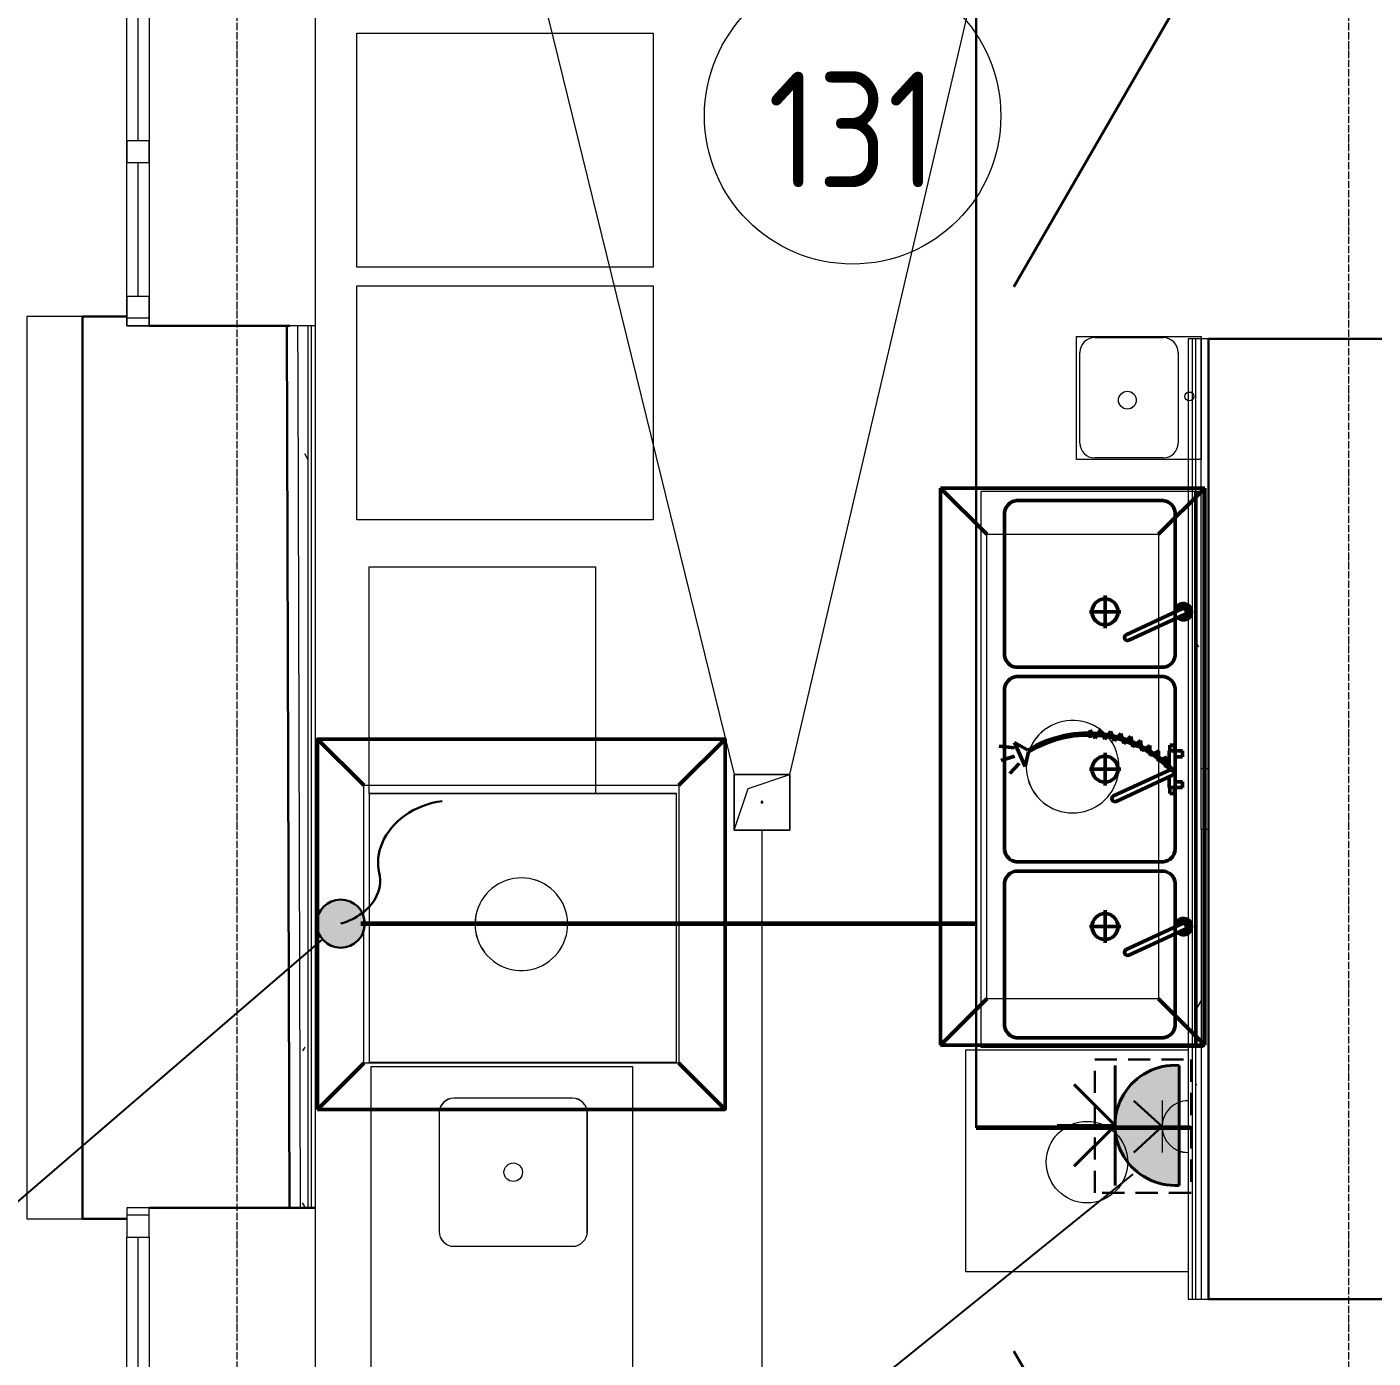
# Model space of a CAD drawing. Header units: millimetres. Extents: x -32 to 417638015, y -35 to 175284279.
# Drawn here: x 214976 to 218610, y 78921 to 82515 of the extents above; entities that cross this region are included whole.
import ezdxf
from ezdxf import colors
from ezdxf.entities.mleader import LeaderData, LeaderLine
from ezdxf.enums import TextEntityAlignment as Align
from ezdxf.math import Vec2, Vec3

# ---------------------------------------------------------------- set-up
doc = ezdxf.new("R2010")
doc.units = ezdxf.units.MM
doc.linetypes.add('ADSK_Линия сетки', pattern=[25, 20, -2.5, 0, -2.5])
doc.linetypes.add('ADSK_Штрих_ш3 п1_5', pattern=[4.5, 3, -1.5])
for name, color, linetype, lineweight in [('_ Окна', 7, 'Continuous', 9), ('_ЭМ_гофра', 5, 'Continuous', 60), ('_ЭМ_ТХ_пищеблок', 7, 'Continuous', 30), ('Аннотация', 7, 'Continuous', 18), ('Атрибут', 7, 'Continuous', 5), ('Двери', 7, 'Continuous', 9), ('Обобщенные модели', 7, 'Continuous', 18), ('Оборудование', 7, 'Continuous', 18), ('Окна', 7, 'Continuous', 9), ('Оси', 253, 'Continuous', 9), ('Перекрытие', 7, 'Continuous', 18), ('Стены внутренние', 7, 'Continuous', 18), ('Стены несущие', 7, 'Continuous', 30), ('Стены отделка', 7, 'Continuous', 30), ('Стены штриховка', 7, 'Continuous', 9), ('ТХ_розетки', 3, 'Continuous', 13), ('ШТРИХОВКА', 252, 'Continuous', 15), ('ЭМ', 5, 'Continuous', 40), ('ЭМ_Лоток 1_2', 162, 'Continuous', 30), ('ЭО', 94, 'Continuous', 30), ('ЭОМ_Кабельный вывод', 1, 'Continuous', 35)]:
    doc.layers.add(name, color=color, linetype=linetype, lineweight=lineweight)
for name, color, linetype in [('_ЭМ_Надписи', 7, 'Continuous'), ('PDF __ЭМ_Надписи', 7, 'Continuous'), ('ЭОМ_Лотки рабочие', 5, 'Continuous')]:
    doc.layers.add(name, color=color, linetype=linetype)
doc.layers.add('Линии', color=7, linetype='Continuous', lineweight=9, true_color=0x00a600)
doc.styles.add('GOST Common', font='GOST_Common.ttf', dxfattribs={"width": 0.9, "height": 350})
doc.styles.add('ISOCPEUR', font='isocpeur.ttf', dxfattribs={"width": 0.85, "height": 275})
doc.styles.add('ЭОМ', font='isocpeur.ttf', dxfattribs={"width": 0.85, "height": 250})
doc.linetypes.add('Cable in the tray', pattern='A,5,[130,ltypeshp.shx,S=1,R=0,X=0,Y=0],1.5,[130,ltypeshp.shx,S=1.5,R=90,X=0,Y=-1],1,[130,ltypeshp.shx,S=1,R=0,X=0.5,Y=0],5', length=12.5)
pattern_1 = [(0, (557.2, 188.9), (406.4, 101.6), [33.528, -271.272, 33.528, -271.272, -1625.6]), (0, (557.2, 188.9), (406.4, 101.6), [-609.6, 33.528, -576.072, 33.528, -271.272, -711.2]), (0, (557.2, 188.9), (406.4, 101.6), [-1524, 33.528, -169.672, 33.528, -474.472]), (120, (709.6, 239.7), (-291.18818, 301.15272), [33.528, -271.272, 33.528, -271.272, -1625.6]), (120, (709.6, 239.7), (-291.18818, 301.15272), [-609.6, 33.528, -576.072, 33.528, -271.272, -711.2]), (120, (709.6, 239.7), (-291.18818, 301.15272), [-1524, 33.528, -169.672, 33.528, -474.472]), (240, (760.4, 442.9), (-115.21182, -402.75272), [33.528, -271.272, 33.528, -271.272, -1625.6]), (240, (760.4, 442.9), (-115.21182, -402.75272), [-609.6, 33.528, -576.072, 33.528, -271.272, -711.2]), (240, (760.4, 442.9), (-115.21182, -402.75272), [-1524, 33.528, -169.672, 33.528, -474.472])]

# ---------------------------------------------------------------- blocks, each defined once
blk = doc.blocks.new('_ЭМ_ТХ_Пищеблок')
at = {"layer": 'Оборудование', "color": 8}
for p, q in [((52672.7, 32885.3), (53472.7, 32885.3)), ((52672.7, 32253.3), (52672.7, 32885.3)), ((53472.7, 32885.3), (53472.7, 32253.3)), ((53472.7, 32253.3), (52672.7, 32253.3)), ((52672.7, 32203.2), (53472.7, 32203.2)), ((52672.7, 31571.2), (52672.7, 32203.2)), ((53472.7, 32203.2), (53472.7, 31571.2)), ((54614.8, 31734.4), (54614.8, 32066.4)), ((54614.8, 32066.4), (54951.8, 32066.4)), ((54664.3, 32063.3), (54849.3, 32063.3)), ((54951.8, 32066.4), (54951.8, 31734.4)), ((54624.3, 31778.3), (54624.3, 32023.3)), ((54889.3, 32023.3), (54889.3, 31778.3)), ((54951.8, 31734.4), (54614.8, 31734.4)), ((54849.3, 31738.3), (54664.3, 31738.3)), ((54957.2, 31648), (54357.2, 31648)), ((54357.2, 31648), (54357.2, 30148)), ((54957.2, 30148), (54957.2, 31648)), ((53472.7, 31571.2), (52672.7, 31571.2)), ((54372.8, 30277.7), (54372.8, 31532.1)), ((54372.8, 31532.1), (54836.5, 31532.1)), ((54836.5, 31532.1), (54836.5, 30277.7)), ((52705.7, 30831.9), (52705.7, 31443.9)), ((52705.7, 31443.9), (53316.7, 31443.9)), ((53316.7, 31443.9), (53316.7, 30831.9)), ((54599.3, 31029.8), (54588.6, 31028.9)), ((54610, 31029.8), (54599.3, 31029.8)), ((54620.8, 31028.9), (54610, 31029.8)), ((54521.2, 30997.9), (54513.5, 30990.4)), ((54529.5, 31004.8), (54521.2, 30997.9)), ((54538.3, 31010.9), (54529.5, 31004.8)), ((54547.7, 31016.2), (54538.3, 31010.9)), ((54557.5, 31020.6), (54547.7, 31016.2)), ((54567.6, 31024.3), (54557.5, 31020.6)), ((54578, 31027), (54567.6, 31024.3)), ((54588.6, 31028.9), (54578, 31027)), ((54631.4, 31027), (54620.8, 31028.9)), ((54641.8, 31024.3), (54631.4, 31027)), ((54651.9, 31020.6), (54641.8, 31024.3)), ((54661.7, 31016.2), (54651.9, 31020.6)), ((54671, 31010.9), (54661.7, 31016.2)), ((54679.9, 31004.8), (54671, 31010.9)), ((54688.2, 30997.9), (54679.9, 31004.8)), ((54695.9, 30990.4), (54688.2, 30997.9)), ((54494.7, 30964.3), (54490, 30954.6)), ((54500.2, 30973.5), (54494.7, 30964.3)), ((54506.5, 30982.2), (54500.2, 30973.5)), ((54513.5, 30990.4), (54506.5, 30982.2)), ((54702.9, 30982.2), (54695.9, 30990.4)), ((54709.2, 30973.5), (54702.9, 30982.2)), ((54714.7, 30964.3), (54709.2, 30973.5)), ((54719.4, 30954.6), (54714.7, 30964.3)), ((54481.1, 30923.7), (54479.9, 30913)), ((54483.2, 30934.2), (54481.1, 30923.7)), ((54486.1, 30944.6), (54483.2, 30934.2)), ((54490, 30954.6), (54486.1, 30944.6)), ((54723.2, 30944.6), (54719.4, 30954.6)), ((54726.2, 30934.2), (54723.2, 30944.6)), ((54728.3, 30923.7), (54726.2, 30934.2)), ((54729.4, 30913), (54728.3, 30923.7)), ((54479.9, 30913), (54479.7, 30902.2)), ((54479.7, 30902.2), (54480.4, 30891.5)), ((54480.4, 30891.5), (54482, 30880.9)), ((54727.3, 30880.9), (54728.9, 30891.5)), ((54728.9, 30891.5), (54729.6, 30902.2)), ((54729.6, 30902.2), (54729.4, 30913)), ((54482, 30880.9), (54484.5, 30870.4)), ((54484.5, 30870.4), (54487.9, 30860.2)), ((54487.9, 30860.2), (54492.2, 30850.3)), ((54492.2, 30850.3), (54497.3, 30840.9)), ((54712, 30840.9), (54717.1, 30850.3)), ((54717.1, 30850.3), (54721.4, 30860.2)), ((54721.4, 30860.2), (54724.8, 30870.4)), ((54724.8, 30870.4), (54727.3, 30880.9)), ((52705.7, 30831.9), (52705.7, 30106.9)), ((53535.7, 30831.9), (52705.7, 30831.9)), ((53316.7, 30831.9), (52705.7, 30831.9)), ((53535.7, 30106.9), (53535.7, 30831.9)), ((54497.3, 30840.9), (54503.2, 30831.9)), ((54503.2, 30831.9), (54509.9, 30823.4)), ((54509.9, 30823.4), (54517.2, 30815.6)), ((54517.2, 30815.6), (54525.2, 30808.4)), ((54684.1, 30808.4), (54692.1, 30815.6)), ((54692.1, 30815.6), (54699.5, 30823.4)), ((54699.5, 30823.4), (54706.1, 30831.9)), ((54706.1, 30831.9), (54712, 30840.9)), ((54525.2, 30808.4), (54533.8, 30801.9)), ((54533.8, 30801.9), (54542.9, 30796.2)), ((54542.9, 30796.2), (54552.5, 30791.3)), ((54552.5, 30791.3), (54562.5, 30787.2)), ((54562.5, 30787.2), (54572.8, 30784.1)), ((54572.8, 30784.1), (54583.3, 30781.8)), ((54583.3, 30781.8), (54593.9, 30780.4)), ((54593.9, 30780.4), (54604.7, 30779.9)), ((54604.7, 30779.9), (54615.4, 30780.4)), ((54615.4, 30780.4), (54626.1, 30781.8)), ((54626.1, 30781.8), (54636.6, 30784.1)), ((54636.6, 30784.1), (54646.9, 30787.2)), ((54646.9, 30787.2), (54656.8, 30791.3)), ((54656.8, 30791.3), (54666.4, 30796.2)), ((54666.4, 30796.2), (54675.5, 30801.9)), ((54675.5, 30801.9), (54684.1, 30808.4)), ((54836.5, 30277.7), (54372.8, 30277.7)), ((54316.3, 29540.7), (54316.3, 30140.7)), ((54316.3, 30140.7), (54916.3, 30140.7)), ((54357.2, 30148), (54957.2, 30148)), ((54916.3, 30140.7), (54916.3, 29540.7)), ((52705.7, 30106.9), (53535.7, 30106.9)), ((53254.9, 30009.8), (52934.9, 30009.8)), ((52894.9, 29969.8), (52894.9, 29649.8)), ((53294.9, 29649.8), (53294.9, 29969.8)), ((52934.9, 29609.8), (53254.9, 29609.8)), ((54916.3, 29540.7), (54316.3, 29540.7))]:
    blk.add_line(p, q, dxfattribs=at)
at = {"layer": 'Оборудование', "color": 8, "linetype": 'ByBlock', "lineweight": -2}
for p, q in [((54247.8, 31657.1), (54372.8, 31532.1)), ((54247.8, 30152.7), (54247.8, 31657.1)), ((54247.8, 31657.1), (54961.5, 31657.1)), ((54961.5, 31657.1), (54836.5, 31532.1)), ((54961.5, 31657.1), (54961.5, 30152.7)), ((54372.8, 30277.7), (54247.8, 30152.7)), ((54836.5, 30277.7), (54961.5, 30152.7)), ((54961.5, 30152.7), (54247.8, 30152.7))]:
    blk.add_line(p, q, dxfattribs=at)
at = {"layer": 'Оборудование', "color": 8, "linetype": 'ByBlock', "lineweight": -2, "ltscale": 2, "transparency": 33554687}
blk.add_line((54937.2, 30148), (54937.2, 31648), dxfattribs=at)
at = {"layer": 'Оборудование', "color": 8, "linetype": 'ByBlock', "lineweight": -2, "ltscale": 100, "transparency": 33554687}
for p, q in [((54451.7, 31623), (54850.8, 31623)), ((54421.2, 31203.8), (54421.2, 31592.1)), ((54881.2, 31203.8), (54881.2, 31592.1)), ((54692.2, 31278.9), (54692.2, 31367.1)), ((54649.9, 31323), (54734.5, 31323)), ((54850.8, 31173), (54451.7, 31173)), ((54451.7, 31148), (54850.8, 31148)), ((54421.2, 30678.8), (54421.2, 31117.1)), ((54881.2, 30678.8), (54881.2, 31117.1)), ((54692.2, 30853.9), (54692.2, 30942.1)), ((54649.9, 30898), (54734.5, 30898)), ((54850.8, 30648), (54451.7, 30648)), ((54451.7, 30623), (54850.8, 30623)), ((54421.2, 30203.8), (54421.2, 30592.1)), ((54881.2, 30203.8), (54881.2, 30592.1)), ((54692.2, 30428.9), (54692.2, 30517.1)), ((54649.9, 30473), (54734.5, 30473)), ((54850.8, 30173), (54451.7, 30173))]:
    blk.add_line(p, q, dxfattribs=at)
at = {"layer": 'Оборудование', "color": 8, "linetype": 'ByBlock', "lineweight": -2, "transparency": 33554687}
for p, q in [((54899.9, 31330.5), (54749.1, 31260.9)), ((54906.9, 31315.4), (54756.3, 31245.9)), ((54652.2, 30982.9), (54652.3, 31003.1)), ((54652.3, 31003.1), (54666, 30981.4)), ((54666, 30981.4), (54679.3, 31003.8)), ((54679.3, 31003.8), (54692.1, 30979.1)), ((54692.1, 30979.1), (54707.2, 31000.2)), ((54707.2, 31000.2), (54717.8, 30974.5)), ((54717.8, 30974.5), (54734.8, 30994.3)), ((54734.8, 30994.3), (54743.1, 30967.7)), ((54447.4, 30955.8), (54406.4, 30960.6)), ((54483.5, 30949.2), (54447.5, 30969.9)), ((54447.5, 30969.9), (54477, 30905.4)), ((54743.1, 30967.7), (54761.7, 30985.9)), ((54761.7, 30985.9), (54767.6, 30958.8)), ((54767.6, 30958.8), (54787.7, 30975.3)), ((54787.7, 30975.3), (54791.3, 30947.7)), ((54791.3, 30947.7), (54812.8, 30962.4)), ((54812.8, 30962.4), (54813.9, 30934.6)), ((54880.1, 30963.1), (54867, 30963.1)), ((54867, 30963.1), (54867, 30947.5)), ((54880, 30947.5), (54880.1, 30963.1)), ((54447.5, 30933), (54411.6, 30921.4)), ((54477, 30905.4), (54485.6, 30944.5)), ((54813.9, 30934.6), (54836.6, 30947.3)), ((54836.6, 30947.3), (54835.3, 30919.6)), ((54835.3, 30919.6), (54859, 30930.3)), ((54859, 30930.3), (54855.3, 30902.7)), ((54865.7, 30947.5), (54865.6, 30906.8)), ((54881.3, 30947.5), (54865.7, 30947.5)), ((54881.1, 30848.5), (54881.3, 30947.5)), ((54881.3, 30947.5), (54901.3, 30947.4)), ((54901.2, 30931.8), (54881.3, 30931.8)), ((54901.3, 30947.4), (54901.2, 30931.8)), ((54460.2, 30913.8), (54435.5, 30886.8)), ((54865.9, 30895.7), (54715.1, 30826)), ((54855.3, 30902.7), (54866.3, 30919.1)), ((54872.9, 30880.6), (54722.3, 30811.1)), ((54865.6, 30877.3), (54865.5, 30848.5)), ((54865.5, 30848.5), (54881.1, 30848.5)), ((54866.8, 30832.8), (54866.8, 30848.5)), ((54879.8, 30848.5), (54879.8, 30832.8)), ((54901.2, 30848.4), (54881.1, 30848.5)), ((54881.2, 30864.1), (54901.3, 30864)), ((54901.3, 30864), (54901.2, 30848.4)), ((54879.8, 30832.8), (54866.8, 30832.8)), ((54899.9, 30480.5), (54749.1, 30410.9)), ((54906.9, 30465.4), (54756.3, 30395.9))]:
    blk.add_line(p, q, dxfattribs=at)
at = {"layer": 'Оборудование', "color": 8, "linetype": 'ADSK_Штрих_ш3 п1_5', "lineweight": 30, "ltscale": 20}
for p, q in [((54664.3, 29754), (54664.3, 30114)), ((54664.3, 30114), (54924.3, 30114)), ((54924.3, 30114), (54924.3, 29754)), ((54924.3, 29754), (54664.3, 29754))]:
    blk.add_line(p, q, dxfattribs=at)
at = {"layer": 'Оборудование', "color": 8, "linetype": 'ByBlock', "lineweight": -2}
for points in [[(52691.9, 30854.5), (52566.9, 30979.5)], [(53541.9, 30854.5), (53666.9, 30979.5)], [(52566.9, 29979.5), (52691.9, 30104.5)], [(53666.9, 29979.5), (53541.9, 30104.5)]]:
    blk.add_lwpolyline(points, dxfattribs=at)
blk.add_lwpolyline([(52566.9, 29979.5), (52566.9, 30979.5), (53666.9, 30979.5), (53666.9, 29979.5)], close=True, dxfattribs=at)
at = {"layer": 'Оборудование', "color": 8}
blk.add_lwpolyline([(52691.9, 30104.5), (52691.9, 30854.5), (53541.9, 30854.5), (53541.9, 30104.5)], close=True, dxfattribs=at)
for points in [[(53116.9, 30604.5), (53106.1, 30604), (53095.4, 30602.6), (53084.9, 30600.3), (53074.7, 30597.1), (53064.7, 30593.1), (53055.1, 30588.2), (53046, 30582.5), (53037.4, 30576), (53029.4, 30568.8), (53022.1, 30561), (53015.4, 30552.5), (53009.5, 30543.5), (53004.4, 30534.1), (53000.1, 30524.2), (52996.7, 30514), (52994.2, 30503.5), (52992.6, 30492.9), (52991.9, 30482.2), (52992.1, 30471.4), (52993.3, 30460.7), (52995.3, 30450.2), (52998.3, 30439.8), (53002.2, 30429.8), (53006.8, 30420.1), (53012.4, 30410.9), (53018.6, 30402.1), (53025.7, 30394), (53033.3, 30386.5), (53041.6, 30379.6), (53050.5, 30373.5), (53059.9, 30368.2), (53069.6, 30363.7), (53079.8, 30360.1), (53090.2, 30357.4), (53100.8, 30355.5), (53111.5, 30354.6), (53122.2, 30354.6), (53132.9, 30355.5), (53143.5, 30357.4), (53153.9, 30360.1), (53164.1, 30363.7), (53173.8, 30368.2), (53183.2, 30373.5), (53192.1, 30379.6), (53200.4, 30386.5), (53208, 30394), (53215.1, 30402.1), (53221.3, 30410.9), (53226.9, 30420.1), (53231.5, 30429.8), (53235.4, 30439.8), (53238.4, 30450.2), (53240.4, 30460.7), (53241.6, 30471.4), (53241.8, 30482.2), (53241.1, 30492.9), (53239.5, 30503.5), (53237, 30514), (53233.6, 30524.2), (53229.3, 30534.1), (53224.2, 30543.5), (53218.3, 30552.5), (53211.6, 30561), (53204.3, 30568.8), (53196.3, 30576), (53187.7, 30582.5), (53178.6, 30588.2), (53169, 30593.1), (53159, 30597.1), (53148.8, 30600.3), (53138.3, 30602.6), (53127.6, 30604), (53116.9, 30604.5)], [(53416.6, 30095.7), (53416.6, 28583.7), (52711.6, 28583.7), (52711.6, 30095.7), (53416.6, 30095.7)]]:
    blk.add_lwpolyline(points, dxfattribs=at)
for centre, radius in [((54752.5, 31894.3), 24), ((54919.7, 31904.4), 12), ((54643.7, 29837.1), 110), ((53094.9, 29809.8), 25)]:
    blk.add_circle(centre, radius, dxfattribs=at)
at = {"layer": 'Оборудование', "color": 8, "linetype": 'ByBlock', "lineweight": -2, "ltscale": 100, "transparency": 33554687}
for centre in [(54692.2, 31323), (54692.2, 30898), (54692.2, 30473)]:
    blk.add_circle(centre, 35, dxfattribs=at)
at = {"layer": 'Оборудование', "color": 8}
for centre, start, end in [((54664.3, 32023.3), 90, 180), ((54849.3, 32023.3), 0, 90), ((54664.3, 31778.3), 180, 270), ((54849.3, 31778.3), 270, 0), ((52934.9, 29969.8), 90, 180), ((53254.9, 29969.8), 0, 90), ((52934.9, 29649.8), 180, 270), ((53254.9, 29649.8), 270, 0)]:
    blk.add_arc(centre, 40, start, end, dxfattribs=at)
at = {"layer": 'Оборудование', "color": 8, "linetype": 'ByBlock', "lineweight": -2, "ltscale": 100, "transparency": 33554687}
for centre, start, end in [((54456.7, 31587.6), 97.9987, 172.7277), ((54845.8, 31587.6), 7.2723, 82.0013), ((54456.7, 31208.4), 187.2723, 262.0013), ((54845.8, 31208.4), 277.9987, 352.7277), ((54456.7, 31112.6), 97.9987, 172.7277), ((54845.8, 31112.6), 7.2723, 82.0013), ((54456.7, 30683.4), 187.2723, 262.0013), ((54845.8, 30683.4), 277.9987, 352.7277), ((54456.7, 30587.6), 97.9987, 172.7277), ((54845.8, 30587.6), 7.2723, 82.0013), ((54456.7, 30208.4), 187.2723, 262.0013), ((54845.8, 30208.4), 277.9987, 352.7277)]:
    blk.add_arc(centre, 35.7, start, end, dxfattribs=at)
at = {"layer": 'Оборудование', "color": 8, "linetype": 'ByBlock', "lineweight": -2, "transparency": 33554687}
for centre, radius, start, end in [((54903.4, 31323), 22.2, 226.7426, 182.8222), ((54903.4, 31323), 14.3, 240.2136, 169.3512), ((54903.4, 31323), 8.29, 294.7824, 114.7824), ((54753, 31253.5), 8.29, 118.1026, 294.2109), ((54647.2, 30682.1), 313.4, 44.5423, 121.5122), ((54647.2, 30682.1), 308.2, 44.5423, 121.5122), ((54869.4, 30888.1), 8.29, 294.7824, 114.7824), ((54870.2, 30898.6), 3.28, 186.4024, 82.6823), ((54719, 30818.7), 8.29, 118.1026, 294.2109), ((54903.4, 30473), 22.2, 226.7426, 182.8222), ((54903.4, 30473), 14.3, 240.2136, 169.3512), ((54903.4, 30473), 8.29, 294.7824, 114.7824), ((54753, 30403.5), 8.29, 118.1026, 294.2109)]:
    blk.add_arc(centre, radius, start, end, dxfattribs=at)
at = {"layer": 'ТХ_розетки', "color": 8, "lineweight": 30}
for p, q in [((54770.3, 30002.9), (54846.3, 29933.1)), ((54846.3, 29933.1), (54746.3, 29933.1)), ((54770.3, 29863.3), (54846.3, 29933.1))]:
    blk.add_line(p, q, dxfattribs=at)
at = {"layer": 'ТХ_розетки', "color": 8, "lineweight": 0}
for p, q in [((54846.3, 30003.1), (54846.3, 29863.1)), ((54916.3, 30003.1), (54916.3, 29863.1))]:
    blk.add_line(p, q, dxfattribs=at)
blk.add_arc((54916.3, 29933.1), 70, 90, 270, dxfattribs=at)
at = {"layer": 'Атрибут', "color": 8, "style": 'ISOCPEUR', "width": 0.85}
blk.add_attdef('№_ПОЗИЦИИ', text='', height=150, rotation=90, dxfattribs=at).set_placement((58331.7, 39155.2), align=Align.MIDDLE_CENTER)
blk = doc.blocks.new('ТХ пищеблок....')
at = {"layer": 'Оборудование', "color": 8}
for p, q in [((7.4, 17553.2), (807.4, 17553.2)), ((7.4, 16921.2), (7.4, 17553.2)), ((807.4, 17553.2), (807.4, 16921.2)), ((807.4, 16921.2), (7.4, 16921.2)), ((7.4, 16871.1), (807.4, 16871.1)), ((7.4, 16239.1), (7.4, 16871.1)), ((807.4, 16871.1), (807.4, 16239.1)), ((1949.5, 16402.3), (1949.5, 16734.3)), ((1949.5, 16734.3), (2286.5, 16734.3)), ((1999, 16731.2), (2184, 16731.2)), ((2286.5, 16734.3), (2286.5, 16402.3)), ((1959, 16446.2), (1959, 16691.2)), ((2224, 16691.2), (2224, 16446.2)), ((2286.5, 16402.3), (1949.5, 16402.3)), ((2184, 16406.2), (1999, 16406.2)), ((2291.9, 16315.8), (1691.9, 16315.8)), ((1691.9, 16315.8), (1691.9, 14815.8)), ((2291.9, 14815.8), (2291.9, 16315.8)), ((807.4, 16239.1), (7.4, 16239.1)), ((1707.5, 14945.6), (1707.5, 16200)), ((1707.5, 16200), (2171.2, 16200)), ((2171.2, 16200), (2171.2, 14945.6)), ((40.4, 15499.8), (40.4, 16111.8)), ((40.4, 16111.8), (651.4, 16111.8)), ((651.4, 16111.8), (651.4, 15499.8)), ((1923.3, 15696.7), (1912.7, 15694.9)), ((1934, 15697.6), (1923.3, 15696.7)), ((1944.8, 15697.6), (1934, 15697.6)), ((1955.5, 15696.7), (1944.8, 15697.6)), ((1966.1, 15694.9), (1955.5, 15696.7)), ((1855.9, 15665.8), (1848.2, 15658.3)), ((1864.2, 15672.6), (1855.9, 15665.8)), ((1873, 15678.7), (1864.2, 15672.6)), ((1882.4, 15684), (1873, 15678.7)), ((1892.2, 15688.5), (1882.4, 15684)), ((1902.3, 15692.1), (1892.2, 15688.5)), ((1912.7, 15694.9), (1902.3, 15692.1)), ((1976.5, 15692.1), (1966.1, 15694.9)), ((1986.6, 15688.5), (1976.5, 15692.1)), ((1996.4, 15684), (1986.6, 15688.5)), ((2005.7, 15678.7), (1996.4, 15684)), ((2014.6, 15672.6), (2005.7, 15678.7)), ((2022.9, 15665.8), (2014.6, 15672.6)), ((2030.6, 15658.3), (2022.9, 15665.8)), ((1829.4, 15632.1), (1824.7, 15622.5)), ((1834.9, 15641.4), (1829.4, 15632.1)), ((1841.2, 15650.1), (1834.9, 15641.4)), ((1848.2, 15658.3), (1841.2, 15650.1)), ((2037.6, 15650.1), (2030.6, 15658.3)), ((2043.9, 15641.4), (2037.6, 15650.1)), ((2049.4, 15632.1), (2043.9, 15641.4)), ((2054.1, 15622.5), (2049.4, 15632.1)), ((1815.8, 15591.5), (1814.6, 15580.8)), ((1817.9, 15602.1), (1815.8, 15591.5)), ((1820.8, 15612.4), (1817.9, 15602.1)), ((1824.7, 15622.5), (1820.8, 15612.4)), ((2057.9, 15612.4), (2054.1, 15622.5)), ((2060.9, 15602.1), (2057.9, 15612.4)), ((2063, 15591.5), (2060.9, 15602.1)), ((2064.1, 15580.8), (2063, 15591.5)), ((1814.6, 15580.8), (1814.4, 15570.1)), ((1814.4, 15570.1), (1815.1, 15559.3)), ((1815.1, 15559.3), (1816.7, 15548.7)), ((2062, 15548.7), (2063.7, 15559.3)), ((2063.7, 15559.3), (2064.4, 15570.1)), ((2064.4, 15570.1), (2064.1, 15580.8)), ((1816.7, 15548.7), (1819.2, 15538.3)), ((1819.2, 15538.3), (1822.6, 15528.1)), ((1822.6, 15528.1), (1826.9, 15518.2)), ((1826.9, 15518.2), (1832, 15508.7)), ((2046.7, 15508.7), (2051.8, 15518.2)), ((2051.8, 15518.2), (2056.1, 15528.1)), ((2056.1, 15528.1), (2059.5, 15538.3)), ((2059.5, 15538.3), (2062, 15548.7)), ((40.4, 15499.8), (40.4, 14774.8)), ((870.4, 15499.8), (40.4, 15499.8)), ((651.4, 15499.8), (40.4, 15499.8)), ((870.4, 14774.8), (870.4, 15499.8)), ((1832, 15508.7), (1837.9, 15499.7)), ((1837.9, 15499.7), (1844.6, 15491.3)), ((1844.6, 15491.3), (1851.9, 15483.4)), ((1851.9, 15483.4), (1860, 15476.2)), ((2018.8, 15476.2), (2026.8, 15483.4)), ((2026.8, 15483.4), (2034.2, 15491.3)), ((2034.2, 15491.3), (2040.8, 15499.7)), ((2040.8, 15499.7), (2046.7, 15508.7)), ((1860, 15476.2), (1868.5, 15469.8)), ((1868.5, 15469.8), (1877.7, 15464.1)), ((1877.7, 15464.1), (1887.2, 15459.2)), ((1887.2, 15459.2), (1897.2, 15455.1)), ((1897.2, 15455.1), (1907.5, 15451.9)), ((1907.5, 15451.9), (1918, 15449.6)), ((1918, 15449.6), (1928.6, 15448.2)), ((1928.6, 15448.2), (1939.4, 15447.8)), ((1939.4, 15447.8), (1950.1, 15448.2)), ((1950.1, 15448.2), (1960.8, 15449.6)), ((1960.8, 15449.6), (1971.3, 15451.9)), ((1971.3, 15451.9), (1981.6, 15455.1)), ((1981.6, 15455.1), (1991.5, 15459.2)), ((1991.5, 15459.2), (2001.1, 15464.1)), ((2001.1, 15464.1), (2010.2, 15469.8)), ((2010.2, 15469.8), (2018.8, 15476.2)), ((2171.2, 14945.6), (1707.5, 14945.6)), ((1651, 14208.5), (1651, 14808.5)), ((1651, 14808.5), (2251, 14808.5)), ((1691.9, 14815.8), (2291.9, 14815.8)), ((2251, 14808.5), (2251, 14208.5)), ((40.4, 14774.8), (870.4, 14774.8)), ((589.6, 14677.7), (269.6, 14677.7)), ((229.6, 14637.7), (229.6, 14317.7)), ((629.6, 14317.7), (629.6, 14637.7)), ((269.6, 14277.7), (589.6, 14277.7)), ((2251, 14208.5), (1651, 14208.5))]:
    blk.add_line(p, q, dxfattribs=at)
at = {"layer": 'Оборудование', "color": 8, "linetype": 'ByBlock', "lineweight": -2}
for p, q in [((1582.5, 16325), (1707.5, 16200)), ((1582.5, 14820.6), (1582.5, 16325)), ((1582.5, 16325), (2296.2, 16325)), ((2296.2, 16325), (2171.2, 16200)), ((2296.2, 16325), (2296.2, 14820.6)), ((1707.5, 14945.6), (1582.5, 14820.6)), ((2171.2, 14945.6), (2296.2, 14820.6)), ((2296.2, 14820.6), (1582.5, 14820.6))]:
    blk.add_line(p, q, dxfattribs=at)
at = {"layer": 'Оборудование', "color": 8, "linetype": 'ByBlock', "lineweight": -2, "ltscale": 2, "transparency": 33554687}
blk.add_line((2271.9, 14815.8), (2271.9, 16315.8), dxfattribs=at)
at = {"layer": 'Оборудование', "color": 8, "linetype": 'ByBlock', "lineweight": -2, "ltscale": 100, "transparency": 33554687}
for p, q in [((1786.4, 16290.8), (2185.5, 16290.8)), ((1756, 15871.7), (1756, 16259.9)), ((2216, 15871.7), (2216, 16259.9)), ((2026.9, 15946.7), (2026.9, 16034.9)), ((1984.6, 15990.8), (2069.2, 15990.8)), ((2185.5, 15840.8), (1786.4, 15840.8)), ((1786.4, 15815.8), (2185.5, 15815.8)), ((1756, 15346.7), (1756, 15784.9)), ((2216, 15346.7), (2216, 15784.9)), ((2026.9, 15521.7), (2026.9, 15609.9)), ((1984.6, 15565.8), (2069.2, 15565.8)), ((2185.5, 15315.8), (1786.4, 15315.8)), ((1786.4, 15290.8), (2185.5, 15290.8)), ((1756, 14871.7), (1756, 15259.9)), ((2216, 14871.7), (2216, 15259.9)), ((2026.9, 15096.7), (2026.9, 15184.9)), ((1984.6, 15140.8), (2069.2, 15140.8)), ((2185.5, 14840.8), (1786.4, 14840.8))]:
    blk.add_line(p, q, dxfattribs=at)
at = {"layer": 'Оборудование', "color": 8, "linetype": 'ByBlock', "lineweight": -2, "transparency": 33554687}
for p, q in [((2234.6, 15998.3), (2083.8, 15928.7)), ((2241.6, 15983.3), (2091, 15913.8)), ((1986.9, 15650.8), (1987, 15671)), ((1987, 15671), (2000.8, 15649.3)), ((2000.8, 15649.3), (2014, 15671.7)), ((2014, 15671.7), (2026.8, 15647)), ((2026.8, 15647), (2042, 15668.1)), ((2042, 15668.1), (2052.5, 15642.4)), ((2052.5, 15642.4), (2069.5, 15662.1)), ((2069.5, 15662.1), (2077.8, 15635.6)), ((1782.1, 15623.7), (1741.1, 15628.4)), ((1818.2, 15617.1), (1782.2, 15637.7)), ((1782.2, 15637.7), (1811.7, 15573.2)), ((2077.8, 15635.6), (2096.4, 15653.8)), ((2096.4, 15653.8), (2102.3, 15626.6)), ((2102.3, 15626.6), (2122.4, 15643.1)), ((2122.4, 15643.1), (2126, 15615.5)), ((2126, 15615.5), (2147.5, 15630.2)), ((2147.5, 15630.2), (2148.6, 15602.4)), ((2201.8, 15631), (2201.7, 15615.4)), ((2214.8, 15631), (2201.8, 15631)), ((2214.7, 15615.3), (2214.8, 15631)), ((1782.2, 15600.9), (1746.3, 15589.3)), ((1811.7, 15573.2), (1820.3, 15612.3)), ((2148.6, 15602.4), (2171.3, 15615.2)), ((2171.3, 15615.2), (2170, 15587.4)), ((2170, 15587.4), (2193.7, 15598.2)), ((2193.7, 15598.2), (2190, 15570.6)), ((2200.4, 15615.4), (2200.3, 15574.7)), ((2216.1, 15615.3), (2200.4, 15615.4)), ((2215.9, 15516.3), (2216.1, 15615.3)), ((2235.9, 15599.6), (2216, 15599.7)), ((2216.1, 15615.3), (2236, 15615.3)), ((2236, 15615.3), (2235.9, 15599.6)), ((1794.9, 15581.6), (1770.2, 15554.7)), ((2200.6, 15563.5), (2049.8, 15493.9)), ((2190, 15570.6), (2201, 15586.9)), ((2207.6, 15548.5), (2057, 15479)), ((2200.3, 15545.1), (2200.2, 15516.3)), ((2200.2, 15516.3), (2215.9, 15516.3)), ((2201.5, 15500.7), (2201.5, 15516.3)), ((2214.6, 15516.3), (2214.5, 15500.7)), ((2215.9, 15531.9), (2236, 15531.9)), ((2235.9, 15516.3), (2215.9, 15516.3)), ((2236, 15531.9), (2235.9, 15516.3)), ((2214.5, 15500.7), (2201.5, 15500.7)), ((2234.6, 15148.3), (2083.8, 15078.7)), ((2241.6, 15133.3), (2091, 15063.8))]:
    blk.add_line(p, q, dxfattribs=at)
at = {"layer": 'Оборудование', "color": 8, "linetype": 'ADSK_Штрих_ш3 п1_5', "lineweight": 30, "ltscale": 20}
for p, q in [((1999, 14421.9), (1999, 14781.9)), ((1999, 14781.9), (2259, 14781.9)), ((2259, 14781.9), (2259, 14421.9)), ((2259, 14421.9), (1999, 14421.9))]:
    blk.add_line(p, q, dxfattribs=at)
at = {"layer": 'Оборудование', "color": 8, "linetype": 'ByBlock', "lineweight": -2}
for points in [[(26.6, 15522.3), (-98.4, 15647.3)], [(876.6, 15522.3), (1001.6, 15647.3)], [(-98.4, 14647.3), (26.6, 14772.3)], [(1001.6, 14647.3), (876.6, 14772.3)]]:
    blk.add_lwpolyline(points, dxfattribs=at)
blk.add_lwpolyline([(-98.4, 14647.3), (-98.4, 15647.3), (1001.6, 15647.3), (1001.6, 14647.3)], close=True, dxfattribs=at)
at = {"layer": 'Оборудование', "color": 8}
blk.add_lwpolyline([(26.6, 14772.3), (26.6, 15522.3), (876.6, 15522.3), (876.6, 14772.3)], close=True, dxfattribs=at)
for points in [[(451.6, 15272.3), (440.8, 15271.9), (430.1, 15270.5), (419.6, 15268.2), (409.4, 15265), (399.4, 15260.9), (389.8, 15256), (380.7, 15250.3), (372.1, 15243.8), (364.1, 15236.7), (356.8, 15228.8), (350.1, 15220.4), (344.2, 15211.4), (339.1, 15201.9), (334.8, 15192), (331.4, 15181.8), (328.9, 15171.4), (327.3, 15160.7), (326.6, 15150), (326.8, 15139.3), (328, 15128.6), (330, 15118), (333, 15107.7), (336.9, 15097.6), (341.6, 15088), (347.1, 15078.7), (353.4, 15070), (360.4, 15061.8), (368.1, 15054.3), (376.4, 15047.5), (385.2, 15041.4), (394.6, 15036.1), (404.3, 15031.6), (414.5, 15028), (424.9, 15025.2), (435.5, 15023.4), (446.2, 15022.4), (456.9, 15022.4), (467.7, 15023.4), (478.2, 15025.2), (488.6, 15028), (498.8, 15031.6), (508.5, 15036.1), (517.9, 15041.4), (526.8, 15047.5), (535.1, 15054.3), (542.8, 15061.8), (549.8, 15070), (556.1, 15078.7), (561.6, 15088), (566.3, 15097.6), (570.1, 15107.7), (573.1, 15118), (575.1, 15128.6), (576.3, 15139.3), (576.5, 15150), (575.8, 15160.7), (574.2, 15171.4), (571.7, 15181.8), (568.3, 15192), (564, 15201.9), (558.9, 15211.4), (553, 15220.4), (546.3, 15228.8), (539, 15236.7), (531, 15243.8), (522.4, 15250.3), (513.3, 15256), (503.7, 15260.9), (493.8, 15265), (483.5, 15268.2), (473, 15270.5), (462.3, 15271.9), (451.6, 15272.3)], [(751.3, 14763.5), (751.3, 13251.5), (46.3, 13251.5), (46.3, 14763.5), (751.3, 14763.5)]]:
    blk.add_lwpolyline(points, dxfattribs=at)
for centre, radius in [((2087.2, 16562.2), 24), ((2254.4, 16572.2), 12), ((1978.4, 14504.9), 110), ((429.6, 14477.7), 25)]:
    blk.add_circle(centre, radius, dxfattribs=at)
at = {"layer": 'Оборудование', "color": 8, "linetype": 'ByBlock', "lineweight": -2, "ltscale": 100, "transparency": 33554687}
for centre in [(2026.9, 15990.8), (2026.9, 15565.8), (2026.9, 15140.8)]:
    blk.add_circle(centre, 35, dxfattribs=at)
at = {"layer": 'Оборудование', "color": 8}
for centre, start, end in [((1999, 16691.2), 90, 180), ((2184, 16691.2), 0, 90), ((1999, 16446.2), 180, 270), ((2184, 16446.2), 270, 0), ((269.6, 14637.7), 90, 180), ((589.6, 14637.7), 0, 90), ((269.6, 14317.7), 180, 270), ((589.6, 14317.7), 270, 0)]:
    blk.add_arc(centre, 40, start, end, dxfattribs=at)
at = {"layer": 'Оборудование', "color": 8, "linetype": 'ByBlock', "lineweight": -2, "ltscale": 100, "transparency": 33554687}
for centre, start, end in [((1791.4, 16255.4), 97.9987, 172.7277), ((2180.5, 16255.4), 7.2723, 82.0013), ((1791.4, 15876.2), 187.2723, 262.0013), ((2180.5, 15876.2), 277.9987, 352.7277), ((1791.4, 15780.4), 97.9987, 172.7277), ((2180.5, 15780.4), 7.2723, 82.0013), ((1791.4, 15351.2), 187.2723, 262.0013), ((2180.5, 15351.2), 277.9987, 352.7277), ((1791.4, 15255.4), 97.9987, 172.7277), ((2180.5, 15255.4), 7.2723, 82.0013), ((1791.4, 14876.2), 187.2723, 262.0013), ((2180.5, 14876.2), 277.9987, 352.7277)]:
    blk.add_arc(centre, 35.7, start, end, dxfattribs=at)
at = {"layer": 'Оборудование', "color": 8, "linetype": 'ByBlock', "lineweight": -2, "transparency": 33554687}
for centre, radius, start, end in [((2238.1, 15990.8), 22.2, 226.7426, 182.8222), ((2238.1, 15990.8), 14.3, 240.2136, 169.3512), ((2238.1, 15990.8), 8.29, 294.7824, 114.7824), ((2087.7, 15921.4), 8.29, 118.1026, 294.2109), ((1982, 15349.9), 313.4, 44.5423, 121.5122), ((1982, 15349.9), 308.2, 44.5423, 121.5122), ((2204.1, 15556), 8.29, 294.7824, 114.7824), ((2204.9, 15566.5), 3.28, 186.4024, 82.6823), ((2053.7, 15486.6), 8.29, 118.1026, 294.2109), ((2238.1, 15140.8), 22.2, 226.7426, 182.8222), ((2238.1, 15140.8), 14.3, 240.2136, 169.3512), ((2238.1, 15140.8), 8.29, 294.7824, 114.7824), ((2087.7, 15071.4), 8.29, 118.1026, 294.2109)]:
    blk.add_arc(centre, radius, start, end, dxfattribs=at)
at = {"layer": 'ТХ_розетки', "color": 8, "lineweight": 30}
for p, q in [((2105, 14670.8), (2181, 14600.9)), ((2181, 14600.9), (2081, 14600.9)), ((2105, 14531.1), (2181, 14600.9))]:
    blk.add_line(p, q, dxfattribs=at)
at = {"layer": 'ТХ_розетки', "color": 8, "lineweight": 0}
for p, q in [((2181, 14670.9), (2181, 14530.9)), ((2251, 14670.9), (2251, 14530.9))]:
    blk.add_line(p, q, dxfattribs=at)
blk.add_arc((2251, 14600.9), 70, 90, 270, dxfattribs=at)
blk = doc.blocks.new('1 этаж')
at = {"layer": 'Стены внутренние', "lineweight": 9}
h = blk.add_hatch(dxfattribs=at)
h.set_pattern_fill('FP_12', color=8, style=0, pattern_type=2)
h.set_pattern_definition(pattern_1)
h.paths.add_polyline_path([(46583.265, 31778.833), (46598.265, 31778.833), (46598.265, 33478.924), (46583.265, 33478.924), (46583.265, 32549.904)])
h.paths.add_polyline_path([(46583.265, 27748.072), (46598.265, 27748.072), (46598.265, 29988.833), (46583.265, 29988.833)])
h.paths.add_polyline_path([(46598.265, 25998.924), (46583.265, 26038.964), (46583.265, 25998.924)])
h = blk.add_hatch(dxfattribs=at)
h.set_pattern_fill('FP_12', color=8, style=0, pattern_type=2)
h.set_pattern_definition(pattern_1)
h.paths.add_polyline_path([(49008.085, 25984.802), (49008.085, 26451.22), (48993.085, 26451.22), (48993.085, 25984.802), (49007.87, 25984.802)])
h.paths.add_polyline_path([(49008.085, 27501.22), (49008.085, 30093.902), (48993.085, 30093.902), (48993.085, 27501.22)])
h.paths.add_polyline_path([(49008.085, 31143.902), (49008.085, 33498.455), (48993.085, 33498.455), (48993.085, 31143.902)])
h = blk.add_hatch(dxfattribs=at)
h.set_pattern_fill('FP_12', color=8, style=0, pattern_type=2)
h.set_pattern_definition(pattern_1)
h.paths.add_polyline_path([(46598.265, 30129.195), (46583.265, 30129.195), (46583.265, 29988.833), (46598.265, 29988.833)])
at = {"layer": '_ Окна', "color": 8}
for p, q in [((46139.055, 30629.195), (46139.055, 31419.195)), ((46139.055, 30209.195), (46139.055, 30569.195)), ((46169.055, 30149.195), (46109.055, 30149.195)), ((46169.055, 27728.072), (46109.055, 27728.072)), ((46139.055, 27308.072), (46139.055, 27668.072))]:
    blk.add_line(p, q, dxfattribs=at)
at = {"layer": '_ Окна', "color": 8, "lineweight": 18}
for p, q in [((46109.055, 30629.195), (46169.055, 30629.195)), ((46109.055, 30569.195), (46109.055, 30629.195)), ((46169.055, 30629.195), (46169.055, 30569.195)), ((46169.055, 30569.195), (46109.055, 30569.195)), ((46109.055, 30209.195), (46169.055, 30209.195)), ((46109.055, 30129.195), (46109.055, 30209.195)), ((46169.055, 30209.195), (46169.055, 30129.195)), ((46169.055, 30129.195), (46109.055, 30129.195)), ((46169.055, 27748.072), (46109.055, 27748.072)), ((46109.055, 27748.072), (46109.055, 27668.072)), ((46169.055, 27668.072), (46169.055, 27748.072)), ((46109.055, 27668.072), (46169.055, 27668.072))]:
    blk.add_line(p, q, dxfattribs=at)
at = {"layer": 'Двери', "color": 8, "lineweight": 30}
for p, q in [((49028.085, 31143.902), (48503.085, 30234.575)), ((49028.085, 26451.22), (48503.085, 27360.547))]:
    blk.add_line(p, q, dxfattribs=at)
at = {"layer": 'Линии', "color": 8}
blk.add_line((47823.085, 28767.706), (47823.085, 26857.682), dxfattribs=at)
blk.add_circle((48067.655, 30695.687), 400, dxfattribs=at)
at = {"layer": 'Обобщенные модели', "color": 8}
for p, q in [((47748.085, 28767.706), (47748.085, 28917.706)), ((47748.085, 28917.706), (47898.085, 28917.706)), ((47898.085, 28917.706), (47748.085, 28917.706)), ((47748.085, 28917.706), (47748.085, 28767.706)), ((47785.585, 28880.206), (47898.085, 28917.706)), ((47898.085, 28917.706), (47898.085, 28767.706)), ((47898.085, 28767.706), (47898.085, 28917.706)), ((47748.085, 28767.706), (47785.585, 28880.206)), ((47898.085, 28767.706), (47748.085, 28767.706)), ((47748.085, 28767.706), (47898.085, 28767.706))]:
    blk.add_line(p, q, dxfattribs=at)
for start, end in [(0, 180), (180, 0), (60, 165), (195, 270), (300, 0)]:
    blk.add_arc((47823.085, 28842.706), 2.5, start, end, dxfattribs=at)
at = {"layer": 'Окна', "color": 8}
for p, q in [((46109.055, 30629.195), (46109.055, 31419.195)), ((46169.055, 31419.195), (46169.055, 30629.195)), ((46109.055, 30629.195), (46109.055, 30569.195)), ((46169.055, 30569.195), (46169.055, 30629.195)), ((46109.055, 30209.195), (46109.055, 30569.195)), ((46169.055, 30569.195), (46169.055, 30209.195)), ((46109.055, 30209.195), (46109.055, 30129.195)), ((46169.055, 30129.195), (46169.055, 30209.195)), ((46109.055, 30129.195), (46169.055, 30129.195)), ((46109.055, 27748.072), (46109.055, 27668.072)), ((46169.055, 27748.072), (46109.055, 27748.072)), ((46169.055, 27668.072), (46169.055, 27748.072)), ((46109.055, 27308.072), (46109.055, 27668.072)), ((46169.055, 27668.072), (46169.055, 27308.072))]:
    blk.add_line(p, q, dxfattribs=at)
at = {"layer": 'Оси', "color": 8, "linetype": 'ADSK_Линия сетки'}
for p, q in [((46406.766, -4162.595), (46406.766, 44411.9)), ((49406.766, -4162.595), (49406.766, 44411.9))]:
    blk.add_line(p, q, dxfattribs=at)
at = {"layer": 'Перекрытие', "color": 8}
for p, q in [((46618.265, 33512.555), (47748.085, 28917.706)), ((47898.085, 28917.706), (48973.085, 33512.555))]:
    blk.add_line(p, q, dxfattribs=at)
at = {"layer": 'Стены несущие', "color": 8}
for p, q in [((45989.055, 30154.195), (45989.055, 27718.072)), ((46109.055, 30154.195), (45989.055, 30154.195)), ((46549.055, 30129.195), (46169.055, 30129.195)), ((46540.474, 30129.195), (46547.845, 27749.072)), ((49028.085, 27501.22), (49028.085, 30093.902)), ((49538.085, 30093.902), (49028.085, 30093.902)), ((46169.055, 27748.072), (46618.265, 27748.072)), ((46549.055, 27749.072), (46547.845, 27749.072)), ((46549.055, 27748.072), (46549.055, 27749.072)), ((45989.055, 27718.072), (46109.055, 27718.072)), ((49028.085, 27501.22), (49538.085, 27501.22))]:
    blk.add_line(p, q, dxfattribs=at)
at = {"layer": 'Стены отделка', "color": 8, "lineweight": 9}
for p, q in [((46618.265, 25958.072), (46618.265, 33512.555)), ((45989.055, 30154.195), (45839.055, 30154.195)), ((45839.055, 30154.195), (45839.055, 30033.833)), ((46618.265, 30129.195), (46540.474, 30129.195)), ((46570.909, 29988.833), (46570.474, 30129.195)), ((49028.085, 30093.902), (48973.085, 30093.902)), ((48973.085, 30093.902), (48973.085, 27501.22)), ((49008.085, 28768.92), (49008.085, 30093.902)), ((46577.848, 27748.165), (46570.909, 29988.833)), ((49008.085, 28933.955), (49028.085, 28933.955)), ((49028.085, 28768.92), (49008.085, 28768.92)), ((46547.845, 27749.072), (46547.848, 27748.072)), ((46547.848, 27748.072), (46577.848, 27748.165)), ((45839.055, 27719.072), (45839.055, 27718.072)), ((45839.055, 27718.072), (45989.055, 27718.072)), ((48973.085, 27501.22), (49028.085, 27501.22))]:
    blk.add_line(p, q, dxfattribs=at)
at = {"layer": 'Стены штриховка', "color": 8}
for p, q in [((46598.265, 27748.072), (46598.265, 30129.195)), ((46607.265, 27748.072), (46607.265, 30129.195)), ((48984.085, 30093.902), (48984.085, 27501.22)), ((48993.085, 30093.902), (48993.085, 27501.22)), ((45839.055, 30033.833), (45839.055, 27719.072)), ((49008.085, 28768.92), (49008.085, 27501.22))]:
    blk.add_line(p, q, dxfattribs=at)
at = {"layer": 'ЭОМ_Лотки рабочие'}
blk.add_blockref('ТХ пищеблок....', (46722.058, 13366.044), dxfattribs=at)
at = {"layer": 'Аннотация', "color": 8, "lineweight": 9, "insert": (48067.655, 30658.739), "char_height": 312.5, "width": 722.28037, "attachment_point": 5, "line_spacing_factor": 1.022766, "style": 'GOST Common'}
blk.add_mtext('131', dxfattribs=at)
blk = doc.blocks.new('*U929')
at = {"lineweight": -2}
h = blk.add_hatch(color=0, dxfattribs=at)
h.dxf.hatch_style = 1
edge = h.paths.add_edge_path()
edge.add_arc((0, 0), 65, 0, 360)
at = {"color": 0, "lineweight": -2}
blk.add_lwpolyline([(0, 0, -0.089362), (-57.6, 28.1, -0.105459), (-93.9, 68.8, -0.18734), (-104.1, 136.9, 0.159257), (-111.6, 216.8, 0.13816), (-172.4, 291.5, 0.121425), (-274.1, 330.9)], format="xyb", dxfattribs=at)
blk.add_circle((0, 0), 65, dxfattribs=at)
at = {"color": 7, "style": 'GOST Common', "width": 0.9}
blk.add_attdef('ОБОРУДОВАНИЕ', (25.5, 114.7), '', height=250, dxfattribs=at)
blk = doc.blocks.new('3-х фазная розетка')
at = {"layer": 'ЭМ'}
h = blk.add_hatch(color=5, dxfattribs=at)
h.dxf.hatch_style = 1
h.paths.add_polyline_path([(0, 172.8, 0.433155), (-162, 0), (0, 0)])
h.paths.add_polyline_path([(0, 172.8), (0, 0), (162, 0, 0.433155)])
at = {"layer": 'ЭМ', "color": 5}
for p, q in [((0, 172.8), (0, 328.9)), ((0, 172.8), (-110.4, 283.1)), ((0, 172.8), (110.4, 283.1)), ((-162, 172.8), (162, 172.8)), ((-162, 0), (162, 0))]:
    blk.add_line(p, q, dxfattribs=at)
blk.add_arc((0, 10.4), 162.3, 356.3196, 183.6804, dxfattribs=at)

msp = doc.modelspace()

# ---------------------------------------------------------------- linework, layer by layer
at = {"layer": '_ЭМ_гофра', "linetype": 'ByBlock'}
msp.add_lwpolyline([(215877.5, 80094.2), (217538.2, 80094.2)], dxfattribs=at)
at = {"layer": '_ЭМ_гофра', "linetype": 'ByBlock', "elevation": -64.3}
msp.add_lwpolyline([(218117.4, 79542.8), (217538.2, 79542.8)], dxfattribs=at)
at = {"layer": 'PDF __ЭМ_Надписи', "lineweight": 25}
for points in [[(215774, 80052), (212987.3, 77652.9), (209803.8, 77652.9)], [(217961.5, 79418.2), (213135.6, 75519.3), (210807.2, 75519.3)]]:
    msp.add_lwpolyline(points, dxfattribs=at)
at = {"layer": 'ЭМ_Лоток 1_2', "linetype": 'Cable in the tray', "ltscale": 50}
msp.add_lwpolyline([(217539.4, 87918.6), (217538.2, 79542.8)], dxfattribs=at)

# ---------------------------------------------------------------- block references
at = {"layer": '_ЭМ_ТХ_пищеблок', "lineweight": 50}
msp.add_blockref('_ЭМ_ТХ_Пищеблок', (163194.2, 49613.2), dxfattribs=at)
at = {"layer": 'ШТРИХОВКА'}
msp.add_blockref('1 этаж', (169137.4, 51579.3), dxfattribs=at)
at = {"layer": 'ЭО', "rotation": 90}
msp.add_blockref('3-х фазная розетка', (218086.2, 79549.6, -64.3), dxfattribs=at)
at = {"layer": 'ЭОМ_Кабельный вывод', "color": 5, "lineweight": 30, "xscale": -1}
msp.add_blockref('*U929', (215823.4, 80094.2), dxfattribs=at)

# ---------------------------------------------------------------- leaders
at = {"layer": '_ЭМ_Надписи', "color": 7, "ltscale": 5}
ml = msp.add_multileader_mtext('Standard', dxfattribs=at)
ml.set_content('{\\C0;ЩРС-П\\fGOST Common|b0|i0|c204|p34;\\W0.9;\\C256;Б2\\fISOCPEUR|b0|i0|c204|p34;\\W0.85; Гр.6\\P\\fGOST Common|b0|i0|c204|p34;\\W0.9;Прилавок-витрина холодильный тип 2\\P\\fISOCPEUR|b0|i0|c204|p34;\\W0.85;из пола\\fGOST Common|b0|i0|c204|p34;\\W0.9; }', color=1, style='ЭОМ')
ml.set_leader_properties()
ml.build(insert=Vec2(0, 0))
ml.multileader.update_dxf_attribs({"text_left_attachment_type": 6, "text_right_attachment_type": 6, "dogleg_length": 0, "arrow_head_size": 200})
ctx = ml.context
ctx.base_point, ctx.char_height, ctx.arrow_head_size, ctx.landing_gap_size, ctx.plane_origin = Vec3(220818.6, 78631.2, -64.3), 250, 200, 0, Vec3(194893.7, 98234.6, -64.3)
ctx.left_attachment, ctx.right_attachment = 6, 6
notes = []
notes.append((ctx, [(0, (1, 1, 0), (220818.6, 78631.2, -64.3), (1, 0), 0, [(0, [(220504.3, 81802.2, -64.3)], 0, [])])]))
ctx.mtext.insert, ctx.mtext.width, ctx.mtext.defined_height, ctx.mtext.flow_direction = Vec3(220818.6, 78931.2, -64.3), 2631.595, 614.7, 5
for ctx, leaders in notes:
    for number, flags, end, landing, length, lines in leaders:
        leader = LeaderData()
        leader.index, (leader.has_last_leader_line, leader.has_dogleg_vector, leader.attachment_direction) = number, flags
        leader.last_leader_point, leader.dogleg_vector, leader.dogleg_length = Vec3(end), Vec3(landing), length
        for number, points, colour, breaks in lines:
            line = LeaderLine()
            line.index, line.vertices, line.color, line.breaks = number, Vec3.list(points), colors.encode_raw_color(colour), breaks
            leader.lines.append(line)
        ctx.leaders.append(leader)

doc.saveas('drawing.dxf')
